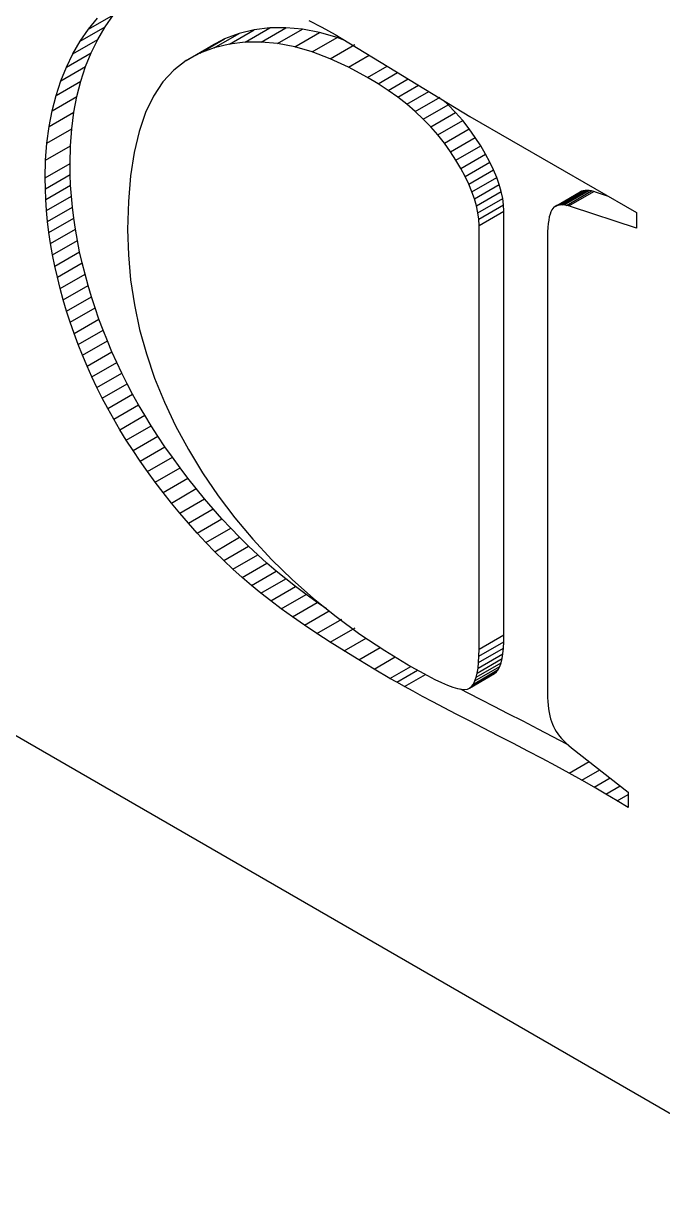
# Model space of a CAD drawing. Header units: millimetres. Extents: x -105 to 105, y -148 to 148.
# Drawn here: x 47.631 to 49.449, y -46.082 to -42.716 of the extents above; entities that cross this region are included whole.
import ezdxf

# ---------------------------------------------------------------- set-up
doc = ezdxf.new("R2010")
doc.units = ezdxf.units.MM
doc.layers.get('0').update_dxf_attribs({"lineweight": 18})

msp = doc.modelspace()

# ---------------------------------------------------------------- linework, layer by layer
at = {"color": 7, "lineweight": 30, "ltscale": 0.002041}
for p, q in [((47.8158, -42.7317), (47.8865, -42.6908)), ((47.7924, -42.7657), (47.8631, -42.7249)), ((48.1739, -42.7842), (48.2446, -42.7434)), ((48.217, -42.7739), (48.2877, -42.7331)), ((48.2613, -42.7685), (48.332, -42.7277)), ((48.4026, -42.7819), (48.4733, -42.7411)), ((47.7714, -42.8016), (47.8421, -42.7607)), ((48.0933, -42.8203), (48.164, -42.7795)), ((48.1322, -42.7994), (48.2029, -42.7586)), ((48.4524, -42.7962), (48.5231, -42.7554)), ((48.5035, -42.8154), (48.5742, -42.7746)), ((47.7529, -42.8393), (47.8236, -42.7984)), ((47.7233, -42.9202), (47.7941, -42.8793)), ((47.7123, -42.9634), (47.783, -42.9226)), ((48.7459, -42.9658), (48.8166, -42.925)), ((48.7687, -42.9873), (48.8394, -42.9465)), ((47.7036, -43.0084), (47.7743, -42.9676)), ((48.7901, -43.0095), (48.8608, -42.9687)), ((48.8101, -43.0323), (48.8808, -42.9915)), ((48.8286, -43.0558), (48.8993, -43.015)), ((48.8457, -43.08), (48.9164, -43.0391)), ((47.6938, -43.104), (47.7645, -43.0632)), ((48.8612, -43.1041), (48.932, -43.0633)), ((47.6925, -43.1545), (47.7632, -43.1137)), ((48.8751, -43.1275), (48.9459, -43.0867)), ((48.8874, -43.1503), (48.9581, -43.1095)), ((47.693, -43.1853), (47.7637, -43.1444)), ((48.898, -43.1723), (48.9688, -43.1315)), ((48.907, -43.1937), (48.9778, -43.1529)), ((47.6942, -43.2162), (47.7649, -43.1753)), ((48.9144, -43.2144), (48.9851, -43.1735)), ((47.6964, -43.2472), (47.7671, -43.2064)), ((48.9201, -43.2343), (48.9908, -43.1935)), ((48.9242, -43.2536), (48.9949, -43.2128)), ((49.1443, -43.2353), (49.215, -43.1945)), ((49.1485, -43.2332), (49.2192, -43.1924)), ((49.1532, -43.2318), (49.2239, -43.191)), ((49.1583, -43.231), (49.229, -43.1902)), ((49.1639, -43.2308), (49.2346, -43.19)), ((49.1699, -43.2313), (49.2406, -43.1905)), ((49.1763, -43.2325), (49.247, -43.1916)), ((49.1832, -43.2342), (49.2539, -43.1934)), ((47.6993, -43.2785), (47.7701, -43.2376)), ((48.9275, -43.29), (48.9982, -43.2492)), ((47.7032, -43.3099), (47.7739, -43.269)), ((47.7079, -43.3414), (47.7786, -43.3006)), ((47.7134, -43.3731), (47.7841, -43.3323)), ((47.7198, -43.405), (47.7905, -43.3642)), ((47.7271, -43.4371), (47.7978, -43.3962)), ((47.7352, -43.4693), (47.8059, -43.4285)), ((47.7441, -43.5015), (47.8148, -43.4606)), ((47.7536, -43.5334), (47.8243, -43.4926)), ((47.7639, -43.5651), (47.8346, -43.5243)), ((47.7748, -43.5966), (47.8455, -43.5558)), ((47.7865, -43.6279), (47.8572, -43.587)), ((47.7988, -43.6589), (47.8695, -43.6181)), ((47.8118, -43.6897), (47.8825, -43.6488)), ((47.8255, -43.7202), (47.8962, -43.6794)), ((47.8398, -43.7505), (47.9105, -43.7097)), ((47.8549, -43.7806), (47.9256, -43.7398)), ((47.8707, -43.8106), (47.9414, -43.7698)), ((47.8874, -43.8405), (47.9581, -43.7997)), ((47.905, -43.8704), (47.9757, -43.8296)), ((47.9233, -43.9003), (47.9941, -43.8595)), ((47.9426, -43.9301), (48.0133, -43.8893)), ((47.9627, -43.96), (48.0334, -43.9191)), ((47.9837, -43.9898), (48.0544, -43.9489)), ((48.0055, -44.0195), (48.0762, -43.9787)), ((48.0281, -44.0493), (48.0988, -44.0084)), ((48.0516, -44.079), (48.1223, -44.0381)), ((48.0757, -44.1083), (48.1464, -44.0674)), ((48.1001, -44.1367), (48.1708, -44.0959)), ((48.1248, -44.1644), (48.1956, -44.1236)), ((48.1499, -44.1913), (48.2206, -44.1505)), ((48.1752, -44.2174), (48.2459, -44.1765)), ((48.2008, -44.2426), (48.2715, -44.2018)), ((48.253, -44.2907), (48.3237, -44.2499)), ((48.2796, -44.3135), (48.3503, -44.2727)), ((48.3064, -44.3356), (48.3772, -44.2947)), ((48.3344, -44.3574), (48.4052, -44.3166)), ((48.3644, -44.3799), (48.4351, -44.339)), ((48.3963, -44.4028), (48.467, -44.3619)), ((48.4301, -44.4262), (48.5008, -44.3854)), ((48.4659, -44.4502), (48.5366, -44.4094)), ((48.5036, -44.4747), (48.5743, -44.4338)), ((48.9275, -44.4943), (48.9982, -44.4535)), ((48.9262, -44.5321), (48.9969, -44.4913)), ((48.9271, -44.5142), (48.9979, -44.4734)), ((48.9222, -44.5624), (48.9929, -44.5216)), ((48.9245, -44.5482), (48.9952, -44.5074)), ((48.9006, -44.6051), (48.9713, -44.5642)), ((48.9062, -44.6003), (48.9769, -44.5595)), ((48.9112, -44.5937), (48.9819, -44.5528)), ((48.9155, -44.5851), (48.9862, -44.5443)), ((48.9192, -44.5747), (48.9899, -44.5339))]:
    msp.add_line(p, q, dxfattribs=at)
at = {"color": 7, "lineweight": 30, "ltscale": 0.001003}
msp.add_line((47.8158, -42.7317), (47.8412, -42.7006), dxfattribs=at)
at = {"color": 7, "lineweight": 30, "ltscale": 0.001033}
for p, q in [((47.8631, -42.7249), (47.8865, -42.6908)), ((47.7924, -42.7657), (47.8158, -42.7317))]:
    msp.add_line(p, q, dxfattribs=at)
at = {"color": 7, "lineweight": 30, "ltscale": 0.00105}
for p, q in [((48.443, -42.7068), (48.4803, -42.7261)), ((47.8236, -42.7984), (47.8421, -42.7607)), ((47.7529, -42.8393), (47.7714, -42.8016))]:
    msp.add_line(p, q, dxfattribs=at)
at = {"color": 7, "lineweight": 30, "ltscale": 0.001039}
for p, q in [((47.8421, -42.7607), (47.8631, -42.7249)), ((47.7714, -42.8016), (47.7924, -42.7657)), ((49.2198, -44.8673), (49.1835, -44.8471))]:
    msp.add_line(p, q, dxfattribs=at)
at = {"color": 7, "lineweight": 30, "ltscale": 0.001109}
for p, q in [((48.2446, -42.7434), (48.2029, -42.7586)), ((48.1739, -42.7842), (48.1322, -42.7994))]:
    msp.add_line(p, q, dxfattribs=at)
at = {"color": 7, "lineweight": 30, "ltscale": 0.001106}
for p, q in [((48.2877, -42.7331), (48.2446, -42.7434)), ((48.2029, -42.7586), (48.164, -42.7795)), ((48.217, -42.7739), (48.1739, -42.7842)), ((48.1322, -42.7994), (48.0933, -42.8203)), ((49.1458, -44.8265), (49.1069, -44.8056))]:
    msp.add_line(p, q, dxfattribs=at)
at = {"color": 7, "lineweight": 30, "ltscale": 0.001117}
for p, q in [((48.332, -42.7277), (48.2877, -42.7331)), ((48.2613, -42.7685), (48.217, -42.7739))]:
    msp.add_line(p, q, dxfattribs=at)
at = {"color": 7, "lineweight": 30, "ltscale": 0.002042}
for p, q in [((48.3071, -42.7681), (48.3778, -42.7273)), ((48.3541, -42.7725), (48.4249, -42.7317)), ((47.7369, -42.8788), (47.8076, -42.838)), ((47.6975, -43.0553), (47.7682, -43.0145)), ((48.9267, -43.2721), (48.9974, -43.2313)), ((48.2268, -44.2671), (48.2975, -44.2262))]:
    msp.add_line(p, q, dxfattribs=at)
at = {"color": 7, "lineweight": 30, "ltscale": 0.001144}
for p, q in [((48.3778, -42.7273), (48.332, -42.7277)), ((48.0584, -42.8477), (48.0277, -42.8816))]:
    msp.add_line(p, q, dxfattribs=at)
at = {"color": 7, "lineweight": 30, "ltscale": 0.001182}
for p, q in [((48.4249, -42.7317), (48.3778, -42.7273)), ((48.3541, -42.7725), (48.3071, -42.7681)), ((47.7682, -43.0145), (47.7743, -42.9676)), ((47.6975, -43.0553), (47.7036, -43.0084))]:
    msp.add_line(p, q, dxfattribs=at)
at = {"color": 7, "lineweight": 30, "ltscale": 0.001233}
msp.add_line((48.4733, -42.7411), (48.4249, -42.7317), dxfattribs=at)
at = {"color": 7, "lineweight": 30, "ltscale": 0.001295}
for p, q in [((48.5231, -42.7554), (48.4733, -42.7411)), ((48.4524, -42.7962), (48.4026, -42.7819))]:
    msp.add_line(p, q, dxfattribs=at)
at = {"color": 7, "lineweight": 30, "ltscale": 0.001061}
msp.add_line((48.4803, -42.7261), (48.5174, -42.7467), dxfattribs=at)
at = {"color": 7, "lineweight": 30, "ltscale": 0.011224}
msp.add_line((48.5174, -42.7467), (48.9014, -42.9794), dxfattribs=at)
at = {"color": 7, "lineweight": 30, "ltscale": 0.001143}
msp.add_line((48.3071, -42.7681), (48.2613, -42.7685), dxfattribs=at)
at = {"color": 7, "lineweight": 30, "ltscale": 0.001234}
msp.add_line((48.4026, -42.7819), (48.3541, -42.7725), dxfattribs=at)
at = {"color": 7, "lineweight": 30, "ltscale": 0.000603815}
msp.add_line((48.5457, -42.7638), (48.5231, -42.7554), dxfattribs=at)
at = {"color": 7, "lineweight": 30, "ltscale": 0.001066}
msp.add_line((47.8076, -42.838), (47.8236, -42.7984), dxfattribs=at)
at = {"color": 7, "lineweight": 30, "ltscale": 0.001365}
msp.add_line((48.5035, -42.8154), (48.4524, -42.7962), dxfattribs=at)
at = {"color": 7, "lineweight": 30, "ltscale": 0.001444}
msp.add_line((48.556, -42.8395), (48.5035, -42.8154), dxfattribs=at)
at = {"color": 7, "lineweight": 30, "ltscale": 0.001693}
msp.add_line((48.556, -42.8395), (48.6147, -42.8056), dxfattribs=at)
at = {"color": 7, "lineweight": 30, "ltscale": 0.001067}
msp.add_line((47.7369, -42.8788), (47.7529, -42.8393), dxfattribs=at)
at = {"color": 7, "lineweight": 30, "ltscale": 0.001088}
for p, q in [((47.7941, -42.8793), (47.8076, -42.838)), ((47.7233, -42.9202), (47.7369, -42.8788))]:
    msp.add_line(p, q, dxfattribs=at)
at = {"color": 7, "lineweight": 30, "ltscale": 0.001108}
msp.add_line((48.0933, -42.8203), (48.0584, -42.8477), dxfattribs=at)
at = {"color": 7, "lineweight": 30, "ltscale": 0.001529}
msp.add_line((48.6099, -42.8685), (48.556, -42.8395), dxfattribs=at)
at = {"color": 7, "lineweight": 30, "ltscale": 0.001605}
msp.add_line((48.6099, -42.8685), (48.6655, -42.8364), dxfattribs=at)
at = {"color": 7, "lineweight": 30, "ltscale": 0.001115}
for p, q in [((47.783, -42.9226), (47.7941, -42.8793)), ((47.7123, -42.9634), (47.7233, -42.9202))]:
    msp.add_line(p, q, dxfattribs=at)
at = {"color": 7, "lineweight": 30, "ltscale": 0.00121}
msp.add_line((48.0277, -42.8816), (48.001, -42.922), dxfattribs=at)
at = {"color": 7, "lineweight": 30, "ltscale": 0.00087822}
msp.add_line((48.6399, -42.8866), (48.6099, -42.8685), dxfattribs=at)
at = {"color": 7, "lineweight": 30, "ltscale": 0.001602}
msp.add_line((48.6399, -42.8866), (48.6955, -42.8546), dxfattribs=at)
at = {"color": 7, "lineweight": 30, "ltscale": 0.001638}
msp.add_line((48.6686, -42.9054), (48.7253, -42.8727), dxfattribs=at)
at = {"color": 7, "lineweight": 30, "ltscale": 0.314351}
msp.add_line((55.3101, -49.1873), (44.4206, -42.9003), dxfattribs=at)
at = {"color": 7, "lineweight": 30, "ltscale": 0.000856478}
msp.add_line((48.6686, -42.9054), (48.6399, -42.8866), dxfattribs=at)
at = {"color": 7, "lineweight": 30, "ltscale": 0.000836391}
msp.add_line((48.6958, -42.9249), (48.6686, -42.9054), dxfattribs=at)
at = {"color": 7, "lineweight": 30, "ltscale": 0.001711}
for p, q in [((48.6958, -42.9249), (48.7551, -42.8907)), ((48.6738, -44.5778), (48.7331, -44.5436))]:
    msp.add_line(p, q, dxfattribs=at)
at = {"color": 7, "lineweight": 30, "ltscale": 0.001821}
for p, q in [((48.7215, -42.945), (48.7846, -42.9086)), ((47.9805, -43.6547), (48.004, -43.7237))]:
    msp.add_line(p, q, dxfattribs=at)
at = {"color": 7, "lineweight": 30, "ltscale": 0.001146}
for p, q in [((47.7743, -42.9676), (47.783, -42.9226)), ((47.7036, -43.0084), (47.7123, -42.9634))]:
    msp.add_line(p, q, dxfattribs=at)
at = {"color": 7, "lineweight": 30, "ltscale": 0.001301}
msp.add_line((48.001, -42.922), (47.9784, -42.9689), dxfattribs=at)
at = {"color": 7, "lineweight": 30, "ltscale": 0.000817192}
msp.add_line((48.7215, -42.945), (48.6958, -42.9249), dxfattribs=at)
at = {"color": 7, "lineweight": 30, "ltscale": 0.000800009}
msp.add_line((48.7459, -42.9658), (48.7215, -42.945), dxfattribs=at)
at = {"color": 7, "lineweight": 30, "ltscale": 0.000481992}
msp.add_line((48.8394, -42.9465), (48.8254, -42.9333), dxfattribs=at)
at = {"color": 7, "lineweight": 30, "ltscale": 0.000770486}
msp.add_line((48.8608, -42.9687), (48.8394, -42.9465), dxfattribs=at)
at = {"color": 7, "lineweight": 30, "ltscale": 0.001413}
msp.add_line((47.9784, -42.9689), (47.96, -43.0223), dxfattribs=at)
at = {"color": 7, "lineweight": 30, "ltscale": 0.00078424}
msp.add_line((48.7687, -42.9873), (48.7459, -42.9658), dxfattribs=at)
at = {"color": 7, "lineweight": 30, "ltscale": 0.000758013}
msp.add_line((48.8808, -42.9915), (48.8608, -42.9687), dxfattribs=at)
at = {"color": 7, "lineweight": 30, "ltscale": 0.013685}
msp.add_line((48.9014, -42.9794), (49.3755, -43.2531), dxfattribs=at)
at = {"color": 7, "lineweight": 30, "ltscale": 0.001221}
for p, q in [((47.7645, -43.0632), (47.7682, -43.0145)), ((47.6938, -43.104), (47.6975, -43.0553))]:
    msp.add_line(p, q, dxfattribs=at)
at = {"color": 7, "lineweight": 30, "ltscale": 0.000770212}
msp.add_line((48.7901, -43.0095), (48.7687, -42.9873), dxfattribs=at)
at = {"color": 7, "lineweight": 30, "ltscale": 0.0007583}
msp.add_line((48.8101, -43.0323), (48.7901, -43.0095), dxfattribs=at)
at = {"color": 7, "lineweight": 30, "ltscale": 0.00074805}
msp.add_line((48.8993, -43.015), (48.8808, -42.9915), dxfattribs=at)
at = {"color": 7, "lineweight": 30, "ltscale": 0.000739817}
msp.add_line((48.9164, -43.0391), (48.8993, -43.015), dxfattribs=at)
at = {"color": 7, "lineweight": 30, "ltscale": 0.00154}
msp.add_line((47.96, -43.0223), (47.9457, -43.0822), dxfattribs=at)
at = {"color": 7, "lineweight": 30, "ltscale": 0.000747514}
msp.add_line((48.8286, -43.0558), (48.8101, -43.0323), dxfattribs=at)
at = {"color": 7, "lineweight": 30, "ltscale": 0.000717635}
for p, q in [((48.932, -43.0633), (48.9164, -43.0391)), ((48.8612, -43.1041), (48.8457, -43.08))]:
    msp.add_line(p, q, dxfattribs=at)
at = {"color": 7, "lineweight": 30, "ltscale": 0.001264}
for p, q in [((47.7632, -43.1137), (47.7645, -43.0632)), ((47.6925, -43.1545), (47.6938, -43.104))]:
    msp.add_line(p, q, dxfattribs=at)
at = {"color": 7, "lineweight": 30, "ltscale": 0.00168}
msp.add_line((47.9457, -43.0822), (47.9354, -43.1486), dxfattribs=at)
at = {"color": 7, "lineweight": 30, "ltscale": 0.000740037}
msp.add_line((48.8457, -43.08), (48.8286, -43.0558), dxfattribs=at)
at = {"color": 7, "lineweight": 30, "ltscale": 0.000681571}
for p, q in [((48.9459, -43.0867), (48.932, -43.0633)), ((48.8751, -43.1275), (48.8612, -43.1041))]:
    msp.add_line(p, q, dxfattribs=at)
at = {"color": 7, "lineweight": 30, "ltscale": 0.000768736}
msp.add_line((47.7637, -43.1444), (47.7632, -43.1137), dxfattribs=at)
at = {"color": 7, "lineweight": 30, "ltscale": 0.000646194}
for p, q in [((48.9581, -43.1095), (48.9459, -43.0867)), ((48.8874, -43.1503), (48.8751, -43.1275))]:
    msp.add_line(p, q, dxfattribs=at)
at = {"color": 7, "lineweight": 30, "ltscale": 0.000611998}
for p, q in [((48.9688, -43.1315), (48.9581, -43.1095)), ((48.898, -43.1723), (48.8874, -43.1503))]:
    msp.add_line(p, q, dxfattribs=at)
at = {"color": 7, "lineweight": 30, "ltscale": 0.000773141}
for p, q in [((47.7649, -43.1753), (47.7637, -43.1444)), ((47.6942, -43.2162), (47.693, -43.1853))]:
    msp.add_line(p, q, dxfattribs=at)
at = {"color": 7, "lineweight": 30, "ltscale": 0.001829}
msp.add_line((47.9354, -43.1486), (47.9292, -43.2216), dxfattribs=at)
at = {"color": 7, "lineweight": 30, "ltscale": 0.000579545}
msp.add_line((48.9778, -43.1529), (48.9688, -43.1315), dxfattribs=at)
at = {"color": 7, "lineweight": 30, "ltscale": 0.000547902}
msp.add_line((48.9851, -43.1735), (48.9778, -43.1529), dxfattribs=at)
at = {"color": 7, "lineweight": 30, "ltscale": 0.000768354}
msp.add_line((47.693, -43.1853), (47.6925, -43.1545), dxfattribs=at)
at = {"color": 7, "lineweight": 30, "ltscale": 0.000778506}
for p, q in [((47.7671, -43.2064), (47.7649, -43.1753)), ((47.6964, -43.2472), (47.6942, -43.2162))]:
    msp.add_line(p, q, dxfattribs=at)
at = {"color": 7, "lineweight": 30, "ltscale": 0.000579397}
msp.add_line((48.907, -43.1937), (48.898, -43.1723), dxfattribs=at)
at = {"color": 7, "lineweight": 30, "ltscale": 0.00051943}
msp.add_line((48.9908, -43.1935), (48.9851, -43.1735), dxfattribs=at)
at = {"color": 7, "lineweight": 30, "ltscale": 0.000784024}
msp.add_line((47.7701, -43.2376), (47.7671, -43.2064), dxfattribs=at)
at = {"color": 7, "lineweight": 30, "ltscale": 0.000548389}
msp.add_line((48.9144, -43.2144), (48.907, -43.1937), dxfattribs=at)
at = {"color": 7, "lineweight": 30, "ltscale": 0.000519064}
msp.add_line((48.9201, -43.2343), (48.9144, -43.2144), dxfattribs=at)
at = {"color": 7, "lineweight": 30, "ltscale": 0.00049215}
for p, q in [((48.9949, -43.2128), (48.9908, -43.1935)), ((48.9242, -43.2536), (48.9201, -43.2343))]:
    msp.add_line(p, q, dxfattribs=at)
at = {"color": 7, "lineweight": 30, "ltscale": 0.000467915}
msp.add_line((48.9974, -43.2313), (48.9949, -43.2128), dxfattribs=at)
at = {"color": 7, "lineweight": 30, "ltscale": 0.000117374}
msp.add_line((49.2192, -43.1924), (49.215, -43.1945), dxfattribs=at)
at = {"color": 7, "lineweight": 30, "ltscale": 0.000121862}
msp.add_line((49.2239, -43.191), (49.2192, -43.1924), dxfattribs=at)
at = {"color": 7, "lineweight": 30, "ltscale": 0.000129382}
for p, q in [((49.229, -43.1902), (49.2239, -43.191)), ((49.1583, -43.231), (49.1532, -43.2318))]:
    msp.add_line(p, q, dxfattribs=at)
at = {"color": 7, "lineweight": 30, "ltscale": 0.000138907}
for p, q in [((49.2346, -43.19), (49.229, -43.1902)), ((49.1639, -43.2308), (49.1583, -43.231))]:
    msp.add_line(p, q, dxfattribs=at)
at = {"color": 7, "lineweight": 30, "ltscale": 0.000150794}
for p, q in [((49.2406, -43.1905), (49.2346, -43.19)), ((49.1699, -43.2313), (49.1639, -43.2308))]:
    msp.add_line(p, q, dxfattribs=at)
at = {"color": 7, "lineweight": 30, "ltscale": 0.000163812}
for p, q in [((49.247, -43.1916), (49.2406, -43.1905)), ((49.1763, -43.2325), (49.1699, -43.2313))]:
    msp.add_line(p, q, dxfattribs=at)
at = {"color": 7, "lineweight": 30, "ltscale": 0.000178381}
for p, q in [((49.2539, -43.1934), (49.247, -43.1916)), ((49.1832, -43.2342), (49.1763, -43.2325))]:
    msp.add_line(p, q, dxfattribs=at)
at = {"color": 7, "lineweight": 30, "ltscale": 0.000193614}
msp.add_line((49.2613, -43.1958), (49.2539, -43.1934), dxfattribs=at)
at = {"color": 7, "lineweight": 30, "ltscale": 0.000906206}
msp.add_line((49.2958, -43.207), (49.2613, -43.1958), dxfattribs=at)
at = {"color": 7, "lineweight": 30, "ltscale": 0.000784404}
msp.add_line((47.6993, -43.2785), (47.6964, -43.2472), dxfattribs=at)
at = {"color": 7, "lineweight": 30, "ltscale": 0.000790928}
msp.add_line((47.7739, -43.269), (47.7701, -43.2376), dxfattribs=at)
at = {"color": 7, "lineweight": 30, "ltscale": 0.001986}
msp.add_line((47.9292, -43.2216), (47.9272, -43.301), dxfattribs=at)
at = {"color": 7, "lineweight": 30, "ltscale": 0.000468244}
msp.add_line((48.9267, -43.2721), (48.9242, -43.2536), dxfattribs=at)
at = {"color": 7, "lineweight": 30, "ltscale": 0.000447158}
msp.add_line((48.9982, -43.2492), (48.9974, -43.2313), dxfattribs=at)
at = {"color": 7, "lineweight": 30, "ltscale": 0.030107}
for p, q in [((48.9982, -44.4535), (48.9982, -43.2492)), ((48.9275, -44.4943), (48.9275, -43.29))]:
    msp.add_line(p, q, dxfattribs=at)
at = {"color": 7, "lineweight": 30, "ltscale": 0.000174698}
msp.add_line((49.1317, -43.2512), (49.1294, -43.2577), dxfattribs=at)
at = {"color": 7, "lineweight": 30, "ltscale": 0.000151001}
msp.add_line((49.1343, -43.2457), (49.1317, -43.2512), dxfattribs=at)
at = {"color": 7, "lineweight": 30, "ltscale": 0.000129511}
msp.add_line((49.1373, -43.2414), (49.1343, -43.2457), dxfattribs=at)
at = {"color": 7, "lineweight": 30, "ltscale": 0.000118151}
msp.add_line((49.1406, -43.2381), (49.1373, -43.2414), dxfattribs=at)
at = {"color": 7, "lineweight": 30, "ltscale": 0.000116055}
msp.add_line((49.1443, -43.2353), (49.1406, -43.2381), dxfattribs=at)
at = {"color": 7, "lineweight": 30, "ltscale": 0.000117543}
msp.add_line((49.1485, -43.2332), (49.1443, -43.2353), dxfattribs=at)
at = {"color": 7, "lineweight": 30, "ltscale": 0.000121749}
msp.add_line((49.1532, -43.2318), (49.1485, -43.2332), dxfattribs=at)
at = {"color": 7, "lineweight": 30, "ltscale": 0.000193495}
msp.add_line((49.1906, -43.2366), (49.1832, -43.2342), dxfattribs=at)
at = {"color": 7, "lineweight": 30, "ltscale": 0.004861}
msp.add_line((49.3755, -43.2969), (49.1906, -43.2366), dxfattribs=at)
at = {"color": 7, "lineweight": 30, "ltscale": 0.001095}
for p, q in [((49.3755, -43.2531), (49.3755, -43.2969)), ((49.3518, -44.9008), (49.3518, -44.9446))]:
    msp.add_line(p, q, dxfattribs=at)
at = {"color": 7, "lineweight": 30, "ltscale": 0.00079055}
msp.add_line((47.7032, -43.3099), (47.6993, -43.2785), dxfattribs=at)
at = {"color": 7, "lineweight": 30, "ltscale": 0.000797581}
for p, q in [((47.7786, -43.3006), (47.7739, -43.269)), ((47.7079, -43.3414), (47.7032, -43.3099))]:
    msp.add_line(p, q, dxfattribs=at)
at = {"color": 7, "lineweight": 30, "ltscale": 0.000447176}
msp.add_line((48.9275, -43.29), (48.9267, -43.2721), dxfattribs=at)
at = {"color": 7, "lineweight": 30, "ltscale": 0.000282825}
msp.add_line((49.1243, -43.2845), (49.1232, -43.2958), dxfattribs=at)
at = {"color": 7, "lineweight": 30, "ltscale": 0.00025453}
msp.add_line((49.1257, -43.2745), (49.1243, -43.2845), dxfattribs=at)
at = {"color": 7, "lineweight": 30, "ltscale": 0.000227516}
msp.add_line((49.1274, -43.2655), (49.1257, -43.2745), dxfattribs=at)
at = {"color": 7, "lineweight": 30, "ltscale": 0.000200496}
msp.add_line((49.1294, -43.2577), (49.1274, -43.2655), dxfattribs=at)
at = {"color": 7, "lineweight": 30, "ltscale": 0.000805074}
for p, q in [((47.7841, -43.3323), (47.7786, -43.3006)), ((47.7134, -43.3731), (47.7079, -43.3414))]:
    msp.add_line(p, q, dxfattribs=at)
at = {"color": 7, "lineweight": 30, "ltscale": 0.0018}
msp.add_line((47.9272, -43.301), (47.9293, -43.3729), dxfattribs=at)
at = {"color": 7, "lineweight": 30, "ltscale": 0.000339701}
msp.add_line((49.1225, -43.3082), (49.122, -43.3218), dxfattribs=at)
at = {"color": 7, "lineweight": 30, "ltscale": 0.000311102}
msp.add_line((49.1232, -43.2958), (49.1225, -43.3082), dxfattribs=at)
at = {"color": 7, "lineweight": 30, "ltscale": 0.000813211}
for p, q in [((47.7905, -43.3642), (47.7841, -43.3323)), ((47.7198, -43.405), (47.7134, -43.3731))]:
    msp.add_line(p, q, dxfattribs=at)
at = {"color": 7, "lineweight": 30, "ltscale": 0.000368524}
msp.add_line((49.122, -43.3218), (49.1218, -43.3365), dxfattribs=at)
at = {"color": 7, "lineweight": 30, "ltscale": 0.03175}
msp.add_line((49.1218, -43.3365), (49.1218, -44.6065), dxfattribs=at)
at = {"color": 7, "lineweight": 30, "ltscale": 0.000821323}
msp.add_line((47.7978, -43.3962), (47.7905, -43.3642), dxfattribs=at)
at = {"color": 7, "lineweight": 30, "ltscale": 0.001791}
msp.add_line((47.9293, -43.3729), (47.9357, -43.4443), dxfattribs=at)
at = {"color": 7, "lineweight": 30, "ltscale": 0.000821696}
msp.add_line((47.7271, -43.4371), (47.7198, -43.405), dxfattribs=at)
at = {"color": 7, "lineweight": 30, "ltscale": 0.000830738}
msp.add_line((47.8059, -43.4285), (47.7978, -43.3962), dxfattribs=at)
at = {"color": 7, "lineweight": 30, "ltscale": 0.000830368}
msp.add_line((47.7352, -43.4693), (47.7271, -43.4371), dxfattribs=at)
at = {"color": 7, "lineweight": 30, "ltscale": 0.000834224}
msp.add_line((47.8148, -43.4606), (47.8059, -43.4285), dxfattribs=at)
at = {"color": 7, "lineweight": 30, "ltscale": 0.001788}
msp.add_line((47.9357, -43.4443), (47.9464, -43.515), dxfattribs=at)
at = {"color": 7, "lineweight": 30, "ltscale": 0.000834591}
msp.add_line((47.7441, -43.5015), (47.7352, -43.4693), dxfattribs=at)
at = {"color": 7, "lineweight": 30, "ltscale": 0.000833838}
for p, q in [((47.8243, -43.4926), (47.8148, -43.4606)), ((47.7536, -43.5334), (47.7441, -43.5015))]:
    msp.add_line(p, q, dxfattribs=at)
at = {"color": 7, "lineweight": 30, "ltscale": 0.000833113}
for p, q in [((47.8346, -43.5243), (47.8243, -43.4926)), ((47.7639, -43.5651), (47.7536, -43.5334))]:
    msp.add_line(p, q, dxfattribs=at)
at = {"color": 7, "lineweight": 30, "ltscale": 0.001793}
msp.add_line((47.9464, -43.515), (47.9613, -43.5852), dxfattribs=at)
at = {"color": 7, "lineweight": 30, "ltscale": 0.000833508}
for p, q in [((47.8455, -43.5558), (47.8346, -43.5243)), ((47.7748, -43.5966), (47.7639, -43.5651))]:
    msp.add_line(p, q, dxfattribs=at)
at = {"color": 7, "lineweight": 30, "ltscale": 0.000833574}
for p, q in [((47.8572, -43.587), (47.8455, -43.5558)), ((47.7865, -43.6279), (47.7748, -43.5966))]:
    msp.add_line(p, q, dxfattribs=at)
at = {"color": 7, "lineweight": 30, "ltscale": 0.000834394}
msp.add_line((47.8695, -43.6181), (47.8572, -43.587), dxfattribs=at)
at = {"color": 7, "lineweight": 30, "ltscale": 0.001804}
msp.add_line((47.9613, -43.5852), (47.9805, -43.6547), dxfattribs=at)
at = {"color": 7, "lineweight": 30, "ltscale": 0.000835253}
msp.add_line((47.8825, -43.6488), (47.8695, -43.6181), dxfattribs=at)
at = {"color": 7, "lineweight": 30, "ltscale": 0.000834039}
msp.add_line((47.7988, -43.6589), (47.7865, -43.6279), dxfattribs=at)
at = {"color": 7, "lineweight": 30, "ltscale": 0.000837204}
msp.add_line((47.8962, -43.6794), (47.8825, -43.6488), dxfattribs=at)
at = {"color": 7, "lineweight": 30, "ltscale": 0.000835604}
msp.add_line((47.8118, -43.6897), (47.7988, -43.6589), dxfattribs=at)
at = {"color": 7, "lineweight": 30, "ltscale": 0.000836856}
msp.add_line((47.8255, -43.7202), (47.8118, -43.6897), dxfattribs=at)
at = {"color": 7, "lineweight": 30, "ltscale": 0.000838846}
for p, q in [((47.9105, -43.7097), (47.8962, -43.6794)), ((47.8398, -43.7505), (47.8255, -43.7202))]:
    msp.add_line(p, q, dxfattribs=at)
at = {"color": 7, "lineweight": 30, "ltscale": 0.000841221}
for p, q in [((47.9256, -43.7398), (47.9105, -43.7097)), ((47.8549, -43.7806), (47.8398, -43.7505))]:
    msp.add_line(p, q, dxfattribs=at)
at = {"color": 7, "lineweight": 30, "ltscale": 0.001844}
msp.add_line((48.004, -43.7237), (48.0317, -43.792), dxfattribs=at)
at = {"color": 7, "lineweight": 30, "ltscale": 0.00084707}
for p, q in [((47.9414, -43.7698), (47.9256, -43.7398)), ((47.8707, -43.8106), (47.8549, -43.7806))]:
    msp.add_line(p, q, dxfattribs=at)
at = {"color": 7, "lineweight": 30, "ltscale": 0.000856412}
msp.add_line((47.9581, -43.7997), (47.9414, -43.7698), dxfattribs=at)
at = {"color": 7, "lineweight": 30, "ltscale": 0.001873}
msp.add_line((48.0317, -43.792), (48.0637, -43.8598), dxfattribs=at)
at = {"color": 7, "lineweight": 30, "ltscale": 0.000856745}
msp.add_line((47.8874, -43.8405), (47.8707, -43.8106), dxfattribs=at)
at = {"color": 7, "lineweight": 30, "ltscale": 0.000866877}
for p, q in [((47.9757, -43.8296), (47.9581, -43.7997)), ((47.905, -43.8704), (47.8874, -43.8405))]:
    msp.add_line(p, q, dxfattribs=at)
at = {"color": 7, "lineweight": 30, "ltscale": 0.000877031}
msp.add_line((47.9941, -43.8595), (47.9757, -43.8296), dxfattribs=at)
at = {"color": 7, "lineweight": 30, "ltscale": 0.000887979}
for p, q in [((48.0133, -43.8893), (47.9941, -43.8595)), ((47.9426, -43.9301), (47.9233, -43.9003))]:
    msp.add_line(p, q, dxfattribs=at)
at = {"color": 7, "lineweight": 30, "ltscale": 0.001908}
msp.add_line((48.0637, -43.8598), (48.1, -43.9269), dxfattribs=at)
at = {"color": 7, "lineweight": 30, "ltscale": 0.000876706}
msp.add_line((47.9233, -43.9003), (47.905, -43.8704), dxfattribs=at)
at = {"color": 7, "lineweight": 30, "ltscale": 0.000898894}
msp.add_line((48.0334, -43.9191), (48.0133, -43.8893), dxfattribs=at)
at = {"color": 7, "lineweight": 30, "ltscale": 0.000910913}
msp.add_line((48.0544, -43.9489), (48.0334, -43.9191), dxfattribs=at)
at = {"color": 7, "lineweight": 30, "ltscale": 0.001948}
msp.add_line((48.1, -43.9269), (48.1405, -43.9934), dxfattribs=at)
at = {"color": 7, "lineweight": 30, "ltscale": 0.00089921}
msp.add_line((47.9627, -43.96), (47.9426, -43.9301), dxfattribs=at)
at = {"color": 7, "lineweight": 30, "ltscale": 0.000910601}
msp.add_line((47.9837, -43.9898), (47.9627, -43.96), dxfattribs=at)
at = {"color": 7, "lineweight": 30, "ltscale": 0.000922222}
msp.add_line((48.0762, -43.9787), (48.0544, -43.9489), dxfattribs=at)
at = {"color": 7, "lineweight": 30, "ltscale": 0.000922529}
msp.add_line((48.0055, -44.0195), (47.9837, -43.9898), dxfattribs=at)
at = {"color": 7, "lineweight": 30, "ltscale": 0.000934704}
for p, q in [((48.0988, -44.0084), (48.0762, -43.9787)), ((48.0281, -44.0493), (48.0055, -44.0195))]:
    msp.add_line(p, q, dxfattribs=at)
at = {"color": 7, "lineweight": 30, "ltscale": 0.001969}
msp.add_line((48.1405, -43.9934), (48.1848, -44.0585), dxfattribs=at)
at = {"color": 7, "lineweight": 30, "ltscale": 0.000947205}
for p, q in [((48.1223, -44.0381), (48.0988, -44.0084)), ((48.0516, -44.079), (48.0281, -44.0493))]:
    msp.add_line(p, q, dxfattribs=at)
at = {"color": 7, "lineweight": 30, "ltscale": 0.000948291}
for p, q in [((48.1464, -44.0674), (48.1223, -44.0381)), ((48.0757, -44.1083), (48.0516, -44.079))]:
    msp.add_line(p, q, dxfattribs=at)
at = {"color": 7, "lineweight": 30, "ltscale": 0.001972}
msp.add_line((48.1848, -44.0585), (48.2325, -44.1214), dxfattribs=at)
at = {"color": 7, "lineweight": 30, "ltscale": 0.000937709}
msp.add_line((48.1708, -44.0959), (48.1464, -44.0674), dxfattribs=at)
at = {"color": 7, "lineweight": 30, "ltscale": 0.000937419}
msp.add_line((48.1001, -44.1367), (48.0757, -44.1083), dxfattribs=at)
at = {"color": 7, "lineweight": 30, "ltscale": 0.000927764}
msp.add_line((48.1956, -44.1236), (48.1708, -44.0959), dxfattribs=at)
at = {"color": 7, "lineweight": 30, "ltscale": 0.000917706}
msp.add_line((48.2206, -44.1505), (48.1956, -44.1236), dxfattribs=at)
at = {"color": 7, "lineweight": 30, "ltscale": 0.00198}
msp.add_line((48.2325, -44.1214), (48.2835, -44.182), dxfattribs=at)
at = {"color": 7, "lineweight": 30, "ltscale": 0.00092751}
msp.add_line((48.1248, -44.1644), (48.1001, -44.1367), dxfattribs=at)
at = {"color": 7, "lineweight": 30, "ltscale": 0.000908576}
msp.add_line((48.2459, -44.1765), (48.2206, -44.1505), dxfattribs=at)
at = {"color": 7, "lineweight": 30, "ltscale": 0.000917966}
msp.add_line((48.1499, -44.1913), (48.1248, -44.1644), dxfattribs=at)
at = {"color": 7, "lineweight": 30, "ltscale": 0.00090885}
msp.add_line((48.1752, -44.2174), (48.1499, -44.1913), dxfattribs=at)
at = {"color": 7, "lineweight": 30, "ltscale": 0.000899608}
for p, q in [((48.2715, -44.2018), (48.2459, -44.1765)), ((48.2008, -44.2426), (48.1752, -44.2174))]:
    msp.add_line(p, q, dxfattribs=at)
at = {"color": 7, "lineweight": 30, "ltscale": 0.001993}
msp.add_line((48.2835, -44.182), (48.3377, -44.2404), dxfattribs=at)
at = {"color": 7, "lineweight": 30, "ltscale": 0.000891351}
msp.add_line((48.2975, -44.2262), (48.2715, -44.2018), dxfattribs=at)
at = {"color": 7, "lineweight": 30, "ltscale": 0.00088324}
msp.add_line((48.3237, -44.2499), (48.2975, -44.2262), dxfattribs=at)
at = {"color": 7, "lineweight": 30, "ltscale": 0.000891073}
msp.add_line((48.2268, -44.2671), (48.2008, -44.2426), dxfattribs=at)
at = {"color": 7, "lineweight": 30, "ltscale": 0.000875356}
msp.add_line((48.3503, -44.2727), (48.3237, -44.2499), dxfattribs=at)
at = {"color": 7, "lineweight": 30, "ltscale": 0.002011}
msp.add_line((48.3377, -44.2404), (48.3953, -44.2966), dxfattribs=at)
at = {"color": 7, "lineweight": 30, "ltscale": 0.000883269}
msp.add_line((48.253, -44.2907), (48.2268, -44.2671), dxfattribs=at)
at = {"color": 7, "lineweight": 30, "ltscale": 0.000875605}
msp.add_line((48.2796, -44.3135), (48.253, -44.2907), dxfattribs=at)
at = {"color": 7, "lineweight": 30, "ltscale": 0.000868735}
msp.add_line((48.3772, -44.2947), (48.3503, -44.2727), dxfattribs=at)
at = {"color": 7, "lineweight": 30, "ltscale": 0.000888389}
for p, q in [((48.4052, -44.3166), (48.3772, -44.2947)), ((48.3344, -44.3574), (48.3064, -44.3356))]:
    msp.add_line(p, q, dxfattribs=at)
at = {"color": 7, "lineweight": 30, "ltscale": 0.002034}
msp.add_line((48.3953, -44.2966), (48.4563, -44.3505), dxfattribs=at)
at = {"color": 7, "lineweight": 30, "ltscale": 0.000868493}
msp.add_line((48.3064, -44.3356), (48.2796, -44.3135), dxfattribs=at)
at = {"color": 7, "lineweight": 30, "ltscale": 0.000934754}
msp.add_line((48.4351, -44.339), (48.4052, -44.3166), dxfattribs=at)
at = {"color": 7, "lineweight": 30, "ltscale": 0.000934983}
msp.add_line((48.3644, -44.3799), (48.3344, -44.3574), dxfattribs=at)
at = {"color": 7, "lineweight": 30, "ltscale": 0.000981492}
for p, q in [((48.467, -44.3619), (48.4351, -44.339)), ((48.3963, -44.4028), (48.3644, -44.3799))]:
    msp.add_line(p, q, dxfattribs=at)
at = {"color": 7, "lineweight": 30, "ltscale": 0.002061}
msp.add_line((48.4563, -44.3505), (48.5205, -44.4021), dxfattribs=at)
at = {"color": 7, "lineweight": 30, "ltscale": 0.000788446}
msp.add_line((48.4929, -44.3799), (48.467, -44.3619), dxfattribs=at)
at = {"color": 7, "lineweight": 30, "ltscale": 0.001029}
msp.add_line((48.4301, -44.4262), (48.3963, -44.4028), dxfattribs=at)
at = {"color": 7, "lineweight": 30, "ltscale": 0.001076}
msp.add_line((48.4659, -44.4502), (48.4301, -44.4262), dxfattribs=at)
at = {"color": 7, "lineweight": 30, "ltscale": 0.002092}
msp.add_line((48.5205, -44.4021), (48.588, -44.4515), dxfattribs=at)
at = {"color": 7, "lineweight": 30, "ltscale": 0.001124}
msp.add_line((48.5036, -44.4747), (48.4659, -44.4502), dxfattribs=at)
at = {"color": 7, "lineweight": 30, "ltscale": 0.001812}
msp.add_line((48.5432, -44.4997), (48.606, -44.4634), dxfattribs=at)
at = {"color": 7, "lineweight": 30, "ltscale": 0.002128}
msp.add_line((48.588, -44.4515), (48.6589, -44.4987), dxfattribs=at)
at = {"color": 7, "lineweight": 30, "ltscale": 0.000496744}
msp.add_line((48.9979, -44.4734), (48.9982, -44.4535), dxfattribs=at)
at = {"color": 7, "lineweight": 30, "ltscale": 0.001172}
msp.add_line((48.5432, -44.4997), (48.5036, -44.4747), dxfattribs=at)
at = {"color": 7, "lineweight": 30, "ltscale": 0.001761}
msp.add_line((48.5848, -44.5252), (48.6458, -44.49), dxfattribs=at)
at = {"color": 7, "lineweight": 30, "ltscale": 0.002168}
msp.add_line((48.6589, -44.4987), (48.7331, -44.5436), dxfattribs=at)
at = {"color": 7, "lineweight": 30, "ltscale": 0.000496363}
msp.add_line((48.9271, -44.5142), (48.9275, -44.4943), dxfattribs=at)
at = {"color": 7, "lineweight": 30, "ltscale": 0.000404174}
for p, q in [((48.9952, -44.5074), (48.9969, -44.4913)), ((48.9245, -44.5482), (48.9262, -44.5321))]:
    msp.add_line(p, q, dxfattribs=at)
at = {"color": 7, "lineweight": 30, "ltscale": 0.000449674}
msp.add_line((48.9969, -44.4913), (48.9979, -44.4734), dxfattribs=at)
at = {"color": 7, "lineweight": 30, "ltscale": 0.00122}
msp.add_line((48.5848, -44.5252), (48.5432, -44.4997), dxfattribs=at)
at = {"color": 7, "lineweight": 30, "ltscale": 0.001268}
msp.add_line((48.6284, -44.5512), (48.5848, -44.5252), dxfattribs=at)
at = {"color": 7, "lineweight": 30, "ltscale": 0.001735}
msp.add_line((48.6284, -44.5512), (48.6885, -44.5165), dxfattribs=at)
at = {"color": 7, "lineweight": 30, "ltscale": 0.000450055}
msp.add_line((48.9262, -44.5321), (48.9271, -44.5142), dxfattribs=at)
at = {"color": 7, "lineweight": 30, "ltscale": 0.000316706}
msp.add_line((48.9899, -44.5339), (48.9929, -44.5216), dxfattribs=at)
at = {"color": 7, "lineweight": 30, "ltscale": 0.000359536}
for p, q in [((48.9929, -44.5216), (48.9952, -44.5074)), ((48.9222, -44.5624), (48.9245, -44.5482))]:
    msp.add_line(p, q, dxfattribs=at)
at = {"color": 7, "lineweight": 30, "ltscale": 0.001317}
msp.add_line((48.6738, -44.5778), (48.6284, -44.5512), dxfattribs=at)
at = {"color": 7, "lineweight": 30, "ltscale": 0.001712}
msp.add_line((48.6932, -44.5888), (48.7525, -44.5545), dxfattribs=at)
at = {"color": 7, "lineweight": 30, "ltscale": 0.001719}
msp.add_line((48.715, -44.601), (48.7745, -44.5666), dxfattribs=at)
at = {"color": 7, "lineweight": 30, "ltscale": 0.000707893}
msp.add_line((48.7331, -44.5436), (48.7578, -44.5575), dxfattribs=at)
at = {"color": 7, "lineweight": 30, "ltscale": 0.00064653}
msp.add_line((48.7578, -44.5575), (48.7805, -44.5698), dxfattribs=at)
at = {"color": 7, "lineweight": 30, "ltscale": 0.000316335}
msp.add_line((48.9192, -44.5747), (48.9222, -44.5624), dxfattribs=at)
at = {"color": 7, "lineweight": 30, "ltscale": 0.000184381}
msp.add_line((48.9713, -44.5642), (48.9769, -44.5595), dxfattribs=at)
at = {"color": 7, "lineweight": 30, "ltscale": 0.000207367}
for p, q in [((48.9769, -44.5595), (48.9819, -44.5528)), ((48.9062, -44.6003), (48.9112, -44.5937))]:
    msp.add_line(p, q, dxfattribs=at)
at = {"color": 7, "lineweight": 30, "ltscale": 0.000239011}
for p, q in [((48.9819, -44.5528), (48.9862, -44.5443)), ((48.9112, -44.5937), (48.9155, -44.5851))]:
    msp.add_line(p, q, dxfattribs=at)
at = {"color": 7, "lineweight": 30, "ltscale": 0.000275801}
for p, q in [((48.9862, -44.5443), (48.9899, -44.5339)), ((48.9155, -44.5851), (48.9192, -44.5747))]:
    msp.add_line(p, q, dxfattribs=at)
at = {"color": 7, "lineweight": 30, "ltscale": 0.000555248}
msp.add_line((48.6932, -44.5888), (48.6738, -44.5778), dxfattribs=at)
at = {"color": 7, "lineweight": 30, "ltscale": 0.000625358}
msp.add_line((48.715, -44.601), (48.6932, -44.5888), dxfattribs=at)
at = {"color": 7, "lineweight": 30, "ltscale": 0.000584995}
msp.add_line((48.7805, -44.5698), (48.8014, -44.5804), dxfattribs=at)
at = {"color": 7, "lineweight": 30, "ltscale": 0.000524218}
msp.add_line((48.8014, -44.5804), (48.8203, -44.5893), dxfattribs=at)
at = {"color": 7, "lineweight": 30, "ltscale": 0.000463529}
msp.add_line((48.8203, -44.5893), (48.8374, -44.5966), dxfattribs=at)
at = {"color": 7, "lineweight": 30, "ltscale": 0.0004042}
msp.add_line((48.8374, -44.5966), (48.8526, -44.6022), dxfattribs=at)
at = {"color": 7, "lineweight": 30, "ltscale": 0.000184627}
msp.add_line((48.9006, -44.6051), (48.9062, -44.6003), dxfattribs=at)
at = {"color": 7, "lineweight": 30, "ltscale": 0.000695477}
msp.add_line((48.7394, -44.6143), (48.715, -44.601), dxfattribs=at)
at = {"color": 7, "lineweight": 30, "ltscale": 0.000765997}
msp.add_line((48.7664, -44.6288), (48.7394, -44.6143), dxfattribs=at)
at = {"color": 7, "lineweight": 30, "ltscale": 0.000836183}
msp.add_line((48.7959, -44.6445), (48.7664, -44.6288), dxfattribs=at)
at = {"color": 7, "lineweight": 30, "ltscale": 0.000346164}
msp.add_line((48.8526, -44.6022), (48.8658, -44.6061), dxfattribs=at)
at = {"color": 7, "lineweight": 30, "ltscale": 0.000290049}
msp.add_line((48.8658, -44.6061), (48.8772, -44.6084), dxfattribs=at)
at = {"color": 7, "lineweight": 30, "ltscale": 0.000681517}
msp.add_line((48.8987, -44.6206), (48.8746, -44.6079), dxfattribs=at)
at = {"color": 7, "lineweight": 30, "ltscale": 0.000237359}
msp.add_line((48.8772, -44.6084), (48.8867, -44.609), dxfattribs=at)
at = {"color": 7, "lineweight": 30, "ltscale": 0.000191515}
msp.add_line((48.8867, -44.609), (48.8943, -44.6079), dxfattribs=at)
at = {"color": 7, "lineweight": 30, "ltscale": 0.000172944}
msp.add_line((48.8943, -44.6079), (48.9006, -44.6051), dxfattribs=at)
at = {"color": 7, "lineweight": 30, "ltscale": 0.000976811}
for p, q in [((48.9334, -44.6386), (48.8987, -44.6206)), ((48.8627, -44.6794), (48.828, -44.6614))]:
    msp.add_line(p, q, dxfattribs=at)
at = {"color": 7, "lineweight": 30, "ltscale": 0.00032122}
msp.add_line((49.1218, -44.6065), (49.122, -44.6194), dxfattribs=at)
at = {"color": 7, "lineweight": 30, "ltscale": 0.000305744}
msp.add_line((49.122, -44.6194), (49.1224, -44.6316), dxfattribs=at)
at = {"color": 7, "lineweight": 30, "ltscale": 0.00029159}
msp.add_line((49.1224, -44.6316), (49.1231, -44.6432), dxfattribs=at)
at = {"color": 7, "lineweight": 30, "ltscale": 0.00090641}
msp.add_line((48.828, -44.6614), (48.7959, -44.6445), dxfattribs=at)
at = {"color": 7, "lineweight": 30, "ltscale": 0.001047}
for p, q in [((48.9706, -44.6578), (48.9334, -44.6386)), ((48.8999, -44.6987), (48.8627, -44.6794))]:
    msp.add_line(p, q, dxfattribs=at)
at = {"color": 7, "lineweight": 30, "ltscale": 0.001118}
for p, q in [((49.0104, -44.6782), (48.9706, -44.6578)), ((48.9397, -44.7191), (48.8999, -44.6987))]:
    msp.add_line(p, q, dxfattribs=at)
at = {"color": 7, "lineweight": 30, "ltscale": 0.000276915}
msp.add_line((49.1231, -44.6432), (49.1241, -44.6543), dxfattribs=at)
at = {"color": 7, "lineweight": 30, "ltscale": 0.000262507}
msp.add_line((49.1241, -44.6543), (49.1254, -44.6647), dxfattribs=at)
at = {"color": 7, "lineweight": 30, "ltscale": 0.000248789}
msp.add_line((49.1254, -44.6647), (49.127, -44.6745), dxfattribs=at)
at = {"color": 7, "lineweight": 30, "ltscale": 0.001188}
for p, q in [((49.0527, -44.6998), (49.0104, -44.6782)), ((48.982, -44.7407), (48.9397, -44.7191))]:
    msp.add_line(p, q, dxfattribs=at)
at = {"color": 7, "lineweight": 30, "ltscale": 0.001207}
msp.add_line((49.0957, -44.7218), (49.0527, -44.6998), dxfattribs=at)
at = {"color": 7, "lineweight": 30, "ltscale": 0.00023536}
msp.add_line((49.127, -44.6745), (49.1288, -44.6838), dxfattribs=at)
at = {"color": 7, "lineweight": 30, "ltscale": 0.000222048}
msp.add_line((49.1288, -44.6838), (49.131, -44.6924), dxfattribs=at)
at = {"color": 7, "lineweight": 30, "ltscale": 0.000209145}
msp.add_line((49.131, -44.6924), (49.1334, -44.7004), dxfattribs=at)
at = {"color": 7, "lineweight": 30, "ltscale": 0.000197438}
msp.add_line((49.1334, -44.7004), (49.1361, -44.7078), dxfattribs=at)
at = {"color": 7, "lineweight": 30, "ltscale": 0.001173}
for p, q in [((49.1373, -44.7435), (49.0957, -44.7218)), ((49.0666, -44.7843), (49.025, -44.7626))]:
    msp.add_line(p, q, dxfattribs=at)
at = {"color": 7, "lineweight": 30, "ltscale": 0.0001932}
msp.add_line((49.1361, -44.7078), (49.1392, -44.7149), dxfattribs=at)
at = {"color": 7, "lineweight": 30, "ltscale": 0.000196719}
msp.add_line((49.1392, -44.7149), (49.1428, -44.7219), dxfattribs=at)
at = {"color": 7, "lineweight": 30, "ltscale": 0.00020176}
msp.add_line((49.1428, -44.7219), (49.147, -44.7288), dxfattribs=at)
at = {"color": 7, "lineweight": 30, "ltscale": 0.000206744}
msp.add_line((49.147, -44.7288), (49.1516, -44.7356), dxfattribs=at)
at = {"color": 7, "lineweight": 30, "ltscale": 0.001206}
msp.add_line((49.025, -44.7626), (48.982, -44.7407), dxfattribs=at)
at = {"color": 7, "lineweight": 30, "ltscale": 0.001139}
for p, q in [((49.1776, -44.7647), (49.1373, -44.7435)), ((49.1069, -44.8056), (49.0666, -44.7843))]:
    msp.add_line(p, q, dxfattribs=at)
at = {"color": 7, "lineweight": 30, "ltscale": 0.000212956}
msp.add_line((49.1516, -44.7356), (49.1568, -44.7424), dxfattribs=at)
at = {"color": 7, "lineweight": 30, "ltscale": 0.000219418}
msp.add_line((49.1568, -44.7424), (49.1625, -44.749), dxfattribs=at)
at = {"color": 7, "lineweight": 30, "ltscale": 0.000226659}
msp.add_line((49.1625, -44.749), (49.1688, -44.7556), dxfattribs=at)
at = {"color": 7, "lineweight": 30, "ltscale": 0.000234174}
msp.add_line((49.1688, -44.7556), (49.1755, -44.7621), dxfattribs=at)
at = {"color": 7, "lineweight": 30, "ltscale": 0.000242697}
msp.add_line((49.1755, -44.7621), (49.1828, -44.7685), dxfattribs=at)
at = {"color": 7, "lineweight": 30, "ltscale": 0.000251118}
msp.add_line((49.1828, -44.7685), (49.1906, -44.7749), dxfattribs=at)
at = {"color": 7, "lineweight": 30, "ltscale": 0.005113}
msp.add_line((49.1906, -44.7749), (49.3518, -44.9008), dxfattribs=at)
at = {"color": 7, "lineweight": 30, "ltscale": 0.001072}
msp.add_line((49.1835, -44.8471), (49.1458, -44.8265), dxfattribs=at)
at = {"color": 7, "lineweight": 30, "ltscale": 0.001652}
msp.add_line((49.1835, -44.8471), (49.2407, -44.814), dxfattribs=at)
at = {"color": 7, "lineweight": 30, "ltscale": 0.001479}
msp.add_line((49.2198, -44.8673), (49.271, -44.8377), dxfattribs=at)
at = {"color": 7, "lineweight": 30, "ltscale": 0.001006}
msp.add_line((49.2548, -44.8871), (49.2198, -44.8673), dxfattribs=at)
at = {"color": 7, "lineweight": 30, "ltscale": 0.00132}
msp.add_line((49.2548, -44.8871), (49.3005, -44.8607), dxfattribs=at)
at = {"color": 7, "lineweight": 30, "ltscale": 0.00097254}
msp.add_line((49.2884, -44.9066), (49.2548, -44.8871), dxfattribs=at)
at = {"color": 7, "lineweight": 30, "ltscale": 0.001176}
msp.add_line((49.2884, -44.9066), (49.3292, -44.8831), dxfattribs=at)
at = {"color": 7, "lineweight": 30, "ltscale": 0.000939468}
msp.add_line((49.3208, -44.9258), (49.2884, -44.9066), dxfattribs=at)
at = {"color": 7, "lineweight": 30, "ltscale": 0.000895029}
msp.add_line((49.3208, -44.9258), (49.3518, -44.9079), dxfattribs=at)
at = {"color": 7, "lineweight": 30, "ltscale": 0.000906293}
msp.add_line((49.3518, -44.9446), (49.3208, -44.9258), dxfattribs=at)

doc.saveas('drawing.dxf')
